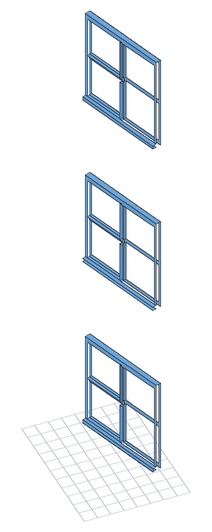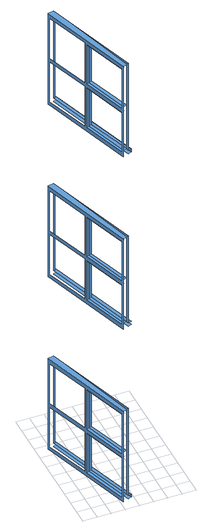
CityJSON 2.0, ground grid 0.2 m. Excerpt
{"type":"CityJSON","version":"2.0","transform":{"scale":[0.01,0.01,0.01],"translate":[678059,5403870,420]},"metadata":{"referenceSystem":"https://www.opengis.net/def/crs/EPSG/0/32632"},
"CityObjects":{
"building1":{"type":"Building","attributes":{"dataAvailable":"Sufficient","measuredHeight":17.63},"geometry":[{"type":"MultiSurface","lod":"3","boundaries":[[[0,1,2,3]],[[4,5,6,7]],[[8,9,10,11]],[[3,2,12,13]],[[7,6,14,15]],[[16,17,18,19,20,21,22,23]],[[24,25,26,27,28,29,1,0]],[[30,31,32,33,34,35,5,4]],[[16,17,36,37,38,39,40,41,42,43,20,21,44,45]],[[24,25,46,47,48,49,50,51,52,53,28,29,54,55]],[[30,31,56,57,58,59,60,61,62,63,34,35,64,65]],[[66,67,50,49]],[[68,69,60,59]],[[70,71,37,72]],[[73,74,17,18]],[[75,76,47,66]],[[77,78,25,26]],[[79,80,57,68]],[[81,82,31,32]],[[83,73,18,84]],[[85,70,72,39]],[[86,77,26,87]],[[88,75,66,49]],[[89,81,32,90]],[[91,79,68,59]],[[92,93,84,83]],[[94,40,39,85]],[[95,96,87,86]],[[97,50,49,88]],[[98,99,90,89]],[[100,60,59,91]],[[73,18,19,101]],[[70,72,102,103]],[[77,26,27,104]],[[75,66,67,105]],[[81,32,33,106]],[[79,68,69,107]],[[44,108,109,45]],[[54,110,111,55]],[[64,112,113,65]],[[83,92,101,73]],[[94,103,70,85]],[[86,95,104,77]],[[97,105,75,88]],[[89,98,106,81]],[[100,107,79,91]],[[92,83,70,103]],[[95,86,75,105]],[[98,89,79,107]],[[71,70,114,115]],[[74,73,116,117]],[[76,75,118,119]],[[78,77,120,121]],[[80,79,122,123]],[[82,81,124,125]],[[85,126,127,128]],[[83,129,130,131]],[[88,132,133,134]],[[86,135,136,137]],[[91,138,139,140]],[[89,141,142,143]],[[70,85,128,114]],[[73,83,131,116]],[[75,88,134,118]],[[77,86,137,120]],[[79,91,140,122]],[[81,89,143,124]],[[92,101,144,145]],[[94,103,146,147]],[[95,104,148,149]],[[97,105,150,151]],[[98,106,152,153]],[[100,107,154,155]],[[109,108,156,157],[115,114,128,127],[131,130,117,116],[158,145,144,159],[146,160,161,147]],[[111,110,162,163],[119,118,134,133],[137,136,121,120],[164,149,148,165],[150,166,167,151]],[[113,112,168,169],[123,122,140,139],[143,142,125,124],[170,153,152,171],[154,172,173,155]]],"semantics":{"surfaces":[{"type":"Window"}],"values":[0,0,0,0,0,0,0,0,0,0,0,0,0,0,0,0,0,0,0,0,0,0,0,0,0,0,0,0,0,0,0,0,0,0,0,0,0,0,0,0,0,0,0,0,0,0,0,0,0,0,0,0,0,0,0,0,0,0,0,0,0,0,0,0,0,0,0,0,0,0,0,0,0,0,0,0]}}]}
},
"vertices":[
[63,179,17],[110,42,17],[110,42,12],[63,179,12],[63,179,597],[110,42,597],[110,42,592],[63,179,592],[63,179,302],[110,42,302],[115,44,302],[68,181,302],[115,44,12],[68,181,12],[115,44,592],[68,181,592],[68,181,308],[69,177,308],[91,114,308],[92,110,308],[114,47,308],[115,44,308],[110,42,307],[63,179,307],[68,181,18],[69,177,18],[91,114,18],[92,110,18],[114,47,18],[115,44,18],[68,181,598],[69,177,598],[91,114,598],[92,110,598],[114,47,598],[115,44,598],[69,177,374],[69,177,381],[69,177,447],[91,114,447],[92,110,447],[114,47,447],[114,47,381],[114,47,374],[115,44,454],[68,181,454],[69,177,84],[69,177,91],[69,177,157],[91,114,157],[92,110,157],[114,47,157],[114,47,91],[114,47,84],[115,44,164],[68,181,164],[69,177,664],[69,177,671],[69,177,737],[91,114,737],[92,110,737],[114,47,737],[114,47,671],[114,47,664],[115,44,744],[68,181,744],[91,114,91],[92,110,91],[91,114,671],[92,110,671],[95,115,381],[73,179,381],[91,114,381],[95,115,308],[73,179,308],[95,115,91],[73,179,91],[95,115,18],[73,179,18],[95,115,671],[73,179,671],[95,115,598],[73,179,598],[95,115,374],[91,114,374],[95,115,447],[95,115,84],[91,114,84],[95,115,157],[95,115,664],[91,114,664],[95,115,737],[96,112,374],[92,110,374],[96,112,447],[96,112,84],[92,110,84],[96,112,157],[96,112,664],[92,110,664],[96,112,737],[96,112,308],[92,110,381],[96,112,381],[96,112,18],[96,112,91],[96,112,598],[96,112,671],[123,46,454],[76,184,454],[123,46,164],[76,184,164],[123,46,744],[76,184,744],[99,117,381],[77,180,381],[99,117,308],[77,180,308],[99,117,91],[77,180,91],[99,117,18],[77,180,18],[99,117,671],[77,180,671],[99,117,598],[77,180,598],[73,179,447],[77,180,447],[99,117,447],[73,179,374],[77,180,374],[99,117,374],[73,179,157],[77,180,157],[99,117,157],[73,179,84],[77,180,84],[99,117,84],[73,179,737],[77,180,737],[99,117,737],[73,179,664],[77,180,664],[99,117,664],[100,113,308],[100,113,374],[100,113,381],[100,113,447],[100,113,18],[100,113,84],[100,113,91],[100,113,157],[100,113,598],[100,113,664],[100,113,671],[100,113,737],[123,46,302],[76,184,302],[122,50,374],[122,50,308],[122,50,381],[122,50,447],[123,46,12],[76,184,12],[122,50,84],[122,50,18],[122,50,91],[122,50,157],[123,46,592],[76,184,592],[122,50,664],[122,50,598],[122,50,671],[122,50,737]
]}
